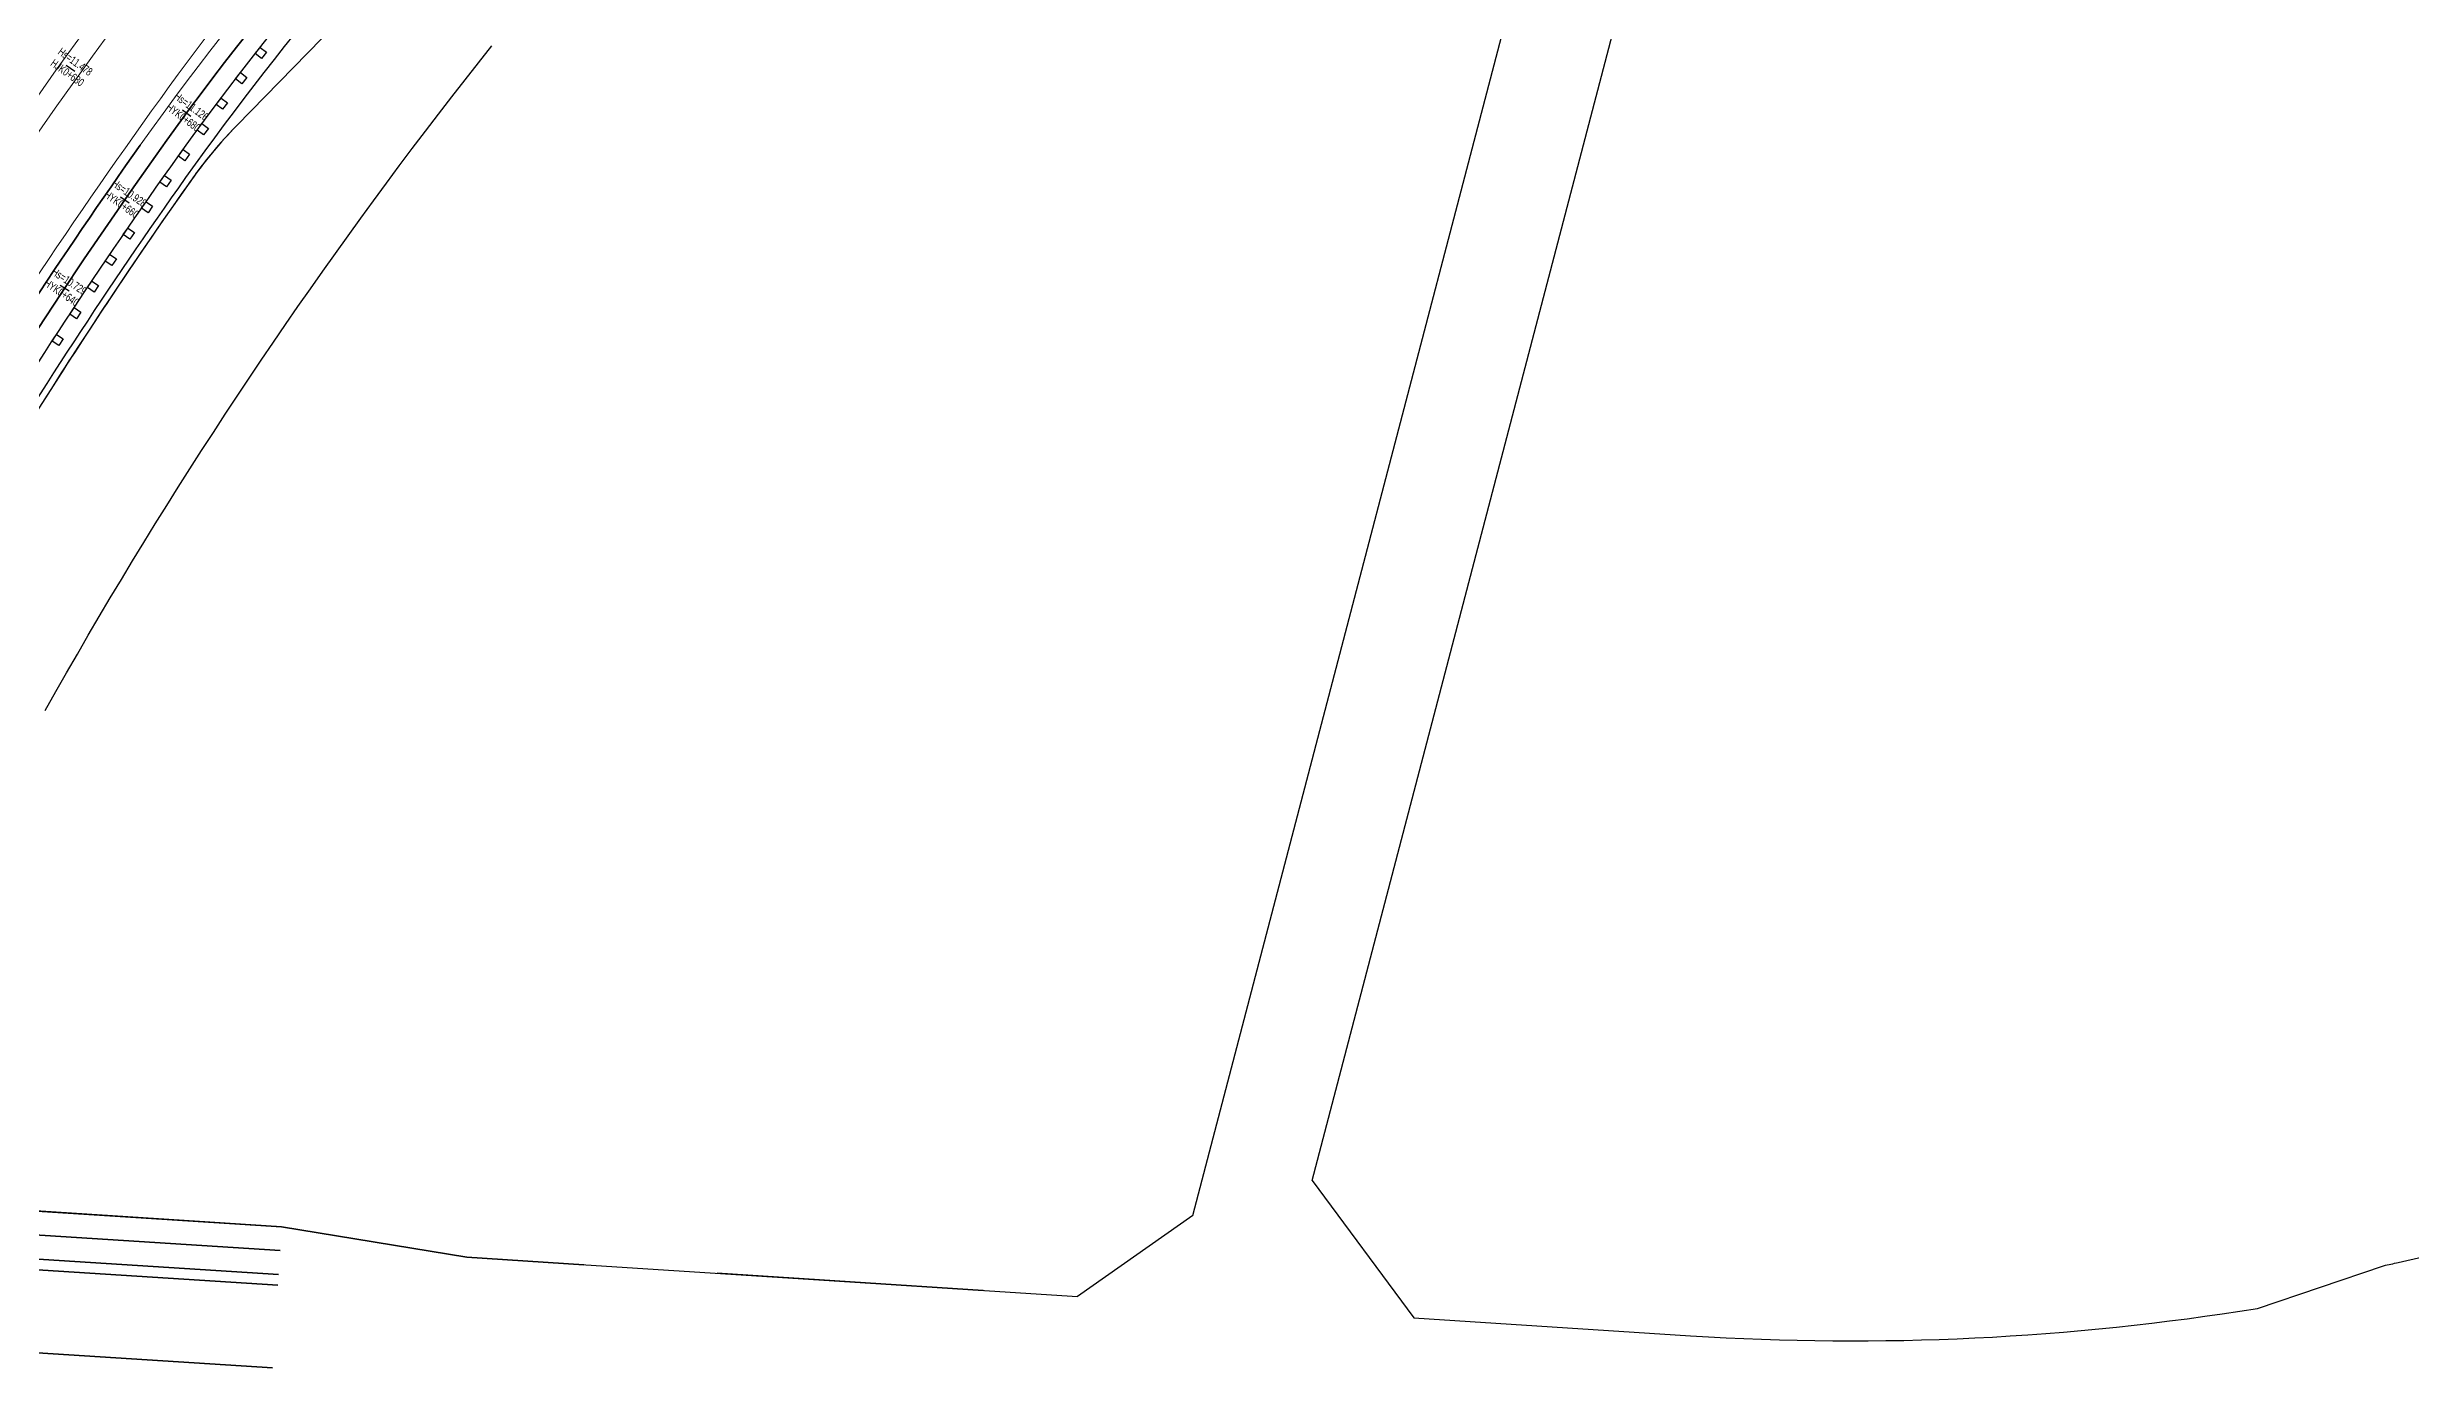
# Model space of a CAD drawing. Extents: x 0 to 558779, y 0 to 2762081.
# Drawn here: x 519460.5 to 519903.4, y 2756858.2 to 2757105.7 of the extents above; entities that cross this region are included whole.
import ezdxf
from ezdxf.enums import TextEntityAlignment as Align

# ---------------------------------------------------------------- set-up
doc = ezdxf.new("R2010")
doc.units = 0
doc.header["$LTSCALE"] = 20
doc.linetypes.add('CENTER', pattern=[2, 1.25, -0.25, 0.25, -0.25])
doc.linetypes.add('HIDDEN', pattern=[0.375, 0.25, -0.125])
for name, color, linetype in [('B-标线', 8, 'Continuous'), ('DL-中心线', 10, 'Continuous'), ('DL-人行道边线', 1, 'Continuous'), ('DL-树池', 110, 'Continuous'), ('DL-相交规划路', 161, 'Continuous'), ('DL-非机动车道边线', 6, 'Continuous'), ('L-辅路绿化带', 3, 'Continuous'), ('RD-红线', 230, 'Continuous'), ('XW_HY-海江大道右辅路', 7, 'Continuous'), ('XW_HZ（南）-海江大道左辅路', 7, 'Continuous'), ('YD-G2', 96, 'Continuous'), ('桩号-HY-海江大道右辅路', 7, 'Continuous'), ('桩号-海江大道（2000坐标）', 7, 'Continuous'), ('设计高-HY-海江大道右辅路', 7, 'Continuous'), ('设计高-地面高-HY-海江大道右辅路', 7, 'Continuous'), ('设计高-地面高-海江大道（2000坐标）', 7, 'Continuous'), ('设计高-海江大道（2000坐标）', 7, 'Continuous')]:
    doc.layers.add(name, color=color, linetype=linetype)
doc.styles.get("Standard").update_dxf_attribs({"font": 'fsdb_e.shx', "width": 0.7, "bigfont": 'hzdx.shx'})

# ---------------------------------------------------------------- blocks, each defined once
blk = doc.blocks.new('shuchi02')
at = {"layer": 'DL-树池', "color": 3}
blk.add_lwpolyline([(-0.75, 0), (0.75, 0), (0.75, -1.5), (-0.75, -1.5)], close=True, dxfattribs=at)

msp = doc.modelspace()

# ---------------------------------------------------------------- linework, layer by layer
at = {"layer": 'B-标线', "linetype": 'HIDDEN', "lineweight": 35, "ltscale": 5, "flags": 128}
msp.add_lwpolyline([(519532.129, 2757227.151, 0.0893352), (519386.768, 2757026.023), (519356.074, 2756962.094, 0.021525), (519321.436, 2756881.202)], format="xyb", dxfattribs=at)
at = {"layer": 'B-标线', "lineweight": 35, "flags": 128}
msp.add_lwpolyline([(519521.22, 2757211.787, 0.0826418), (519389.698, 2757024.616), (519359.004, 2756960.688, 0.021525), (519324.476, 2756880.052)], format="xyb", dxfattribs=at)
at = {"layer": 'B-标线', "lineweight": 35}
msp.add_arc((520277.838, 2756519.536), 981, 144.631047, 149.078065, dxfattribs=at)
at = {"layer": 'DL-中心线', "linetype": 'CENTER', "lineweight": 35, "ltscale": 5, "flags": 128}
for points in [[(519363.527, 2756865.285, -0.0640305), (519480.744, 2757085.351, -0.0528813), (519557.501, 2757172.344), (519677.841, 2757282.704, 0.0308215), (519737.675, 2757344.78, -0.0161286), (519785.39, 2757397.285, 0.1076188), (519897.596, 2757578.067), (519932.402, 2757676.128, -0.0149276), (519945.386, 2757709.511, -0.0002025), (519945.577, 2757709.961, -0.0004051), (519945.969, 2757710.882, -0.0004051), (519946.374, 2757711.83, -0.0004051), (519946.794, 2757712.809, -0.0004051), (519947.231, 2757713.821, -0.0004051), (519947.686, 2757714.871, -0.0004051), (519948.161, 2757715.963, -0.0004051), (519948.66, 2757717.103, -0.0004051), (519949.184, 2757718.298, -0.0004051), (519949.739, 2757719.556, -0.0004051), (519950.33, 2757720.89, -0.0004051), (519950.964, 2757722.315, -0.0004051), (519951.652, 2757723.854, -0.0004051), (519952.408, 2757725.539, -0.0003826), (519953.207, 2757727.312, -0.0003376), (519954.009, 2757729.084, -0.0002926), (519954.812, 2757730.854, -0.0002476), (519955.618, 2757732.624, -0.0002025), (519956.425, 2757734.393, -0.0001575), (519957.234, 2757736.161, -0.0001125), (519958.043, 2757737.929, -0.0000675), (519958.853, 2757739.697, -0.0000225), (519959.664, 2757741.464, 0.0000375), (519960.474, 2757743.232, 0.0001125), (519961.284, 2757745, 0.0001875), (519962.093, 2757746.768, 0.0002626), (519962.9, 2757748.537, 0.0003376), (519963.705, 2757750.307, 0.0004126), (519964.508, 2757752.078, 0.0004876), (519965.307, 2757753.85, 0.0005626), (519966.102, 2757755.625, 0.0006376), (519966.894, 2757757.401, 0.0006752), (519967.641, 2757759.09, 0.0006752), (519968.318, 2757760.633, 0.0006752), (519968.942, 2757762.063, 0.0006752), (519969.521, 2757763.402, 0.0006752), (519970.064, 2757764.666, 0.0006752), (519970.575, 2757765.866, 0.0006752), (519971.06, 2757767.012, 0.0006752), (519971.521, 2757768.11, 0.0006752), (519971.961, 2757769.166, 0.0006752), (519972.383, 2757770.185, 0.0006752), (519972.787, 2757771.171, 0.0006752), (519973.176, 2757772.126, 0.0006752), (519973.551, 2757773.054, 0.0003376), (519973.734, 2757773.508, 0.0402701), (519990.889, 2757828.803, 0.0003376), (519990.996, 2757829.281, 0.0006752), (519991.212, 2757830.257, 0.0006752), (519991.432, 2757831.265, 0.0006752), (519991.656, 2757832.306, 0.0006752), (519991.885, 2757833.385, 0.0006752), (519992.12, 2757834.505, 0.0006752), (519992.362, 2757835.671, 0.0006752), (519992.611, 2757836.89, 0.0006752), (519992.868, 2757838.169, 0.0006752), (519993.136, 2757839.518, 0.0006752), (519993.416, 2757840.95, 0.0006752), (519993.712, 2757842.482, 0.0006752), (519994.027, 2757844.137, 0.0006752), (519994.367, 2757845.953, 0.0006376), (519994.72, 2757847.865, 0.0005626), (519995.068, 2757849.778, 0.0004876), (519995.413, 2757851.691, 0.0004126), (519995.754, 2757853.606, 0.0003376), (519996.092, 2757855.521, 0.0002626), (519996.428, 2757857.436, 0.0001875), (519996.762, 2757859.351, 0.0001125), (519997.095, 2757861.267, 0.0000375), (519997.427, 2757863.183, -0.0000225), (519997.759, 2757865.099, -0.0000675), (519998.092, 2757867.015, -0.0001125), (519998.425, 2757868.93, -0.0001575), (519998.76, 2757870.846, -0.0002025), (519999.096, 2757872.761, -0.0002476), (519999.433, 2757874.676, -0.0002926), (519999.773, 2757876.59, -0.0003376), (520000.115, 2757878.505, -0.0003826), (520000.459, 2757880.418, -0.0004051), (520000.79, 2757882.235, -0.0004051), (520001.094, 2757883.893, -0.0004051), (520001.378, 2757885.427, -0.0004051), (520001.646, 2757886.861, -0.0004051), (520001.901, 2757888.213, -0.0004051), (520002.144, 2757889.495, -0.0004051), (520002.379, 2757890.716, -0.0004051), (520002.605, 2757891.886, -0.0004051), (520002.824, 2757893.009, -0.0004051), (520003.037, 2757894.091, -0.0004051), (520003.245, 2757895.135, -0.0004051), (520003.447, 2757896.147, -0.0004051), (520003.645, 2757897.127, -0.0002025), (520003.743, 2757897.607, -0.0205644), (520015.566, 2757945.503), (520034.389, 2758010.197, -0.0139815), (520060.063, 2758090.044), (520086.942, 2758166.257, 0.0147938), (520122.979, 2758278.961, -0.0147938), (520159.016, 2758391.664), (520173.526, 2758432.806)], [(520012.027, 2758114.695), (519858.74, 2757680.06, -0.0468929), (519782.129, 2757514.234, -0.0431203), (519717.282, 2757421.979, 0.012242), (519692.824, 2757391.385, -0.0410864), (519618.913, 2757309.132), (519537.267, 2757232.052, 0.0918922), (519386.768, 2757026.023), (519356.074, 2756962.094, 0.021525), (519321.436, 2756881.202)]]:
    msp.add_lwpolyline(points, format="xyb", dxfattribs=at)
at = {"layer": 'DL-人行道边线', "flags": 128}
msp.add_lwpolyline([(519445.711, 2757018.971, -0.0191885), (519486.452, 2757081.299, -0.0453256), (519550.334, 2757155.94, -0.0453256)], format="xyb", dxfattribs=at)
at = {"layer": 'DL-相交规划路', "linetype": 'HIDDEN', "lineweight": 35, "ltscale": 10}
for points in [[(519504.378, 2756884.604), (519397.348, 2756891.463)], [(519504.09, 2756880.113), (519397.411, 2756886.95)], [(519539.082, 2756878.872), (519504.378, 2756884.604)], [(519503.674, 2756873.626), (519401.961, 2756880.145)], [(519503.802, 2756875.622), (519402.089, 2756882.141)], [(519635.897, 2756872.668), (519539.082, 2756878.872)], [(519502.683, 2756858.158), (519376.602, 2756866.238)]]:
    msp.add_lwpolyline(points, dxfattribs=at)
at = {"layer": 'DL-非机动车道边线', "flags": 128}
msp.add_lwpolyline([(519442.71, 2757020.772, -0.0191885), (519483.598, 2757083.325, -0.0528813), (519559.866, 2757169.765), (519612.515, 2757218.047)], format="xyb", dxfattribs=at)
at = {"layer": 'L-辅路绿化带', "lineweight": 0, "flags": 128}
for points in [[(519375.907, 2756956.026, -0.0968453), (519606.732, 2757263.593, 0.1251069), (519879.487, 2757672.743), (520150.421, 2758440.955)], [(519379.531, 2756954.334, -0.0968312), (519609.412, 2757260.623, 0.1251069), (519883.259, 2757671.413), (520154.193, 2758439.624)], [(519436.708, 2757024.374, -0.0191885), (519477.89, 2757087.377, -0.0528813), (519555.135, 2757174.924), (519675.475, 2757285.283, 0.0308215), (519735.01, 2757347.049, -0.0161286), (519782.877, 2757399.721, 0.1076188), (519894.298, 2757579.238)], [(519492.546, 2757180.451, 0.0673102), (519389.923, 2757024.508), (519359.229, 2756960.579, 0.0117142), (519339.58, 2756917.07, 0.0117142)], [(519434.993, 2757025.404, -0.0460136), (519541.727, 2757171.019)]]:
    msp.add_lwpolyline(points, format="xyb", dxfattribs=at)
at = {"layer": 'RD-红线'}
for points in [[(519697.575, 2756893.272), (519777.372, 2757198.173)], [(519675.176, 2756886.677), (519755.468, 2757193.47)], [(519697.575, 2756893.272), (519716.58, 2756867.497)], [(519414.614, 2756890.356), (519504.378, 2756884.604), (519539.082, 2756878.872), (519653.549, 2756871.536)], [(519675.176, 2756886.677), (519653.549, 2756871.536)]]:
    msp.add_lwpolyline(points, dxfattribs=at)
for points in [[(519571.756, 2757175.13, 0.0167518), (519529.569, 2757126.26, -0.0234152), (519522.55, 2757118.346), (519495.996, 2757091.086, 0.0394646), (519487.232, 2757080.54, 0.0475627), (519395.829, 2756920.702), (519393.729, 2756916.021)], [(519716.58, 2756867.497), (519768.471, 2756864.171, 0.0561595), (519874.715, 2756869.296), (519898.37, 2756877.287, 0.0014729), (519901.099, 2756877.906), (519947.307, 2756888.531)]]:
    msp.add_lwpolyline(points, format="xyb", dxfattribs=at)
at = {"layer": 'XW_HY-海江大道右辅路', "color": 2}
for centre, radius, start, end in [((519929.237, 2756766.99), 550, 132.52283, 144.63105), ((519929.237, 2756766.99), 550, 132.52283, 144.63105), ((520277.838, 2756519.536), 977.5, 144.631047, 159.285751), ((520277.838, 2756519.536), 977.5, 144.631047, 159.285751)]:
    msp.add_arc(centre, radius, start, end, dxfattribs=at)
at = {"layer": 'XW_HZ（南）-海江大道左辅路', "color": 2}
msp.add_arc((520017.804, 2756723.049), 700, 133.352173, 154.35334, dxfattribs=at)
msp.add_arc((520017.804, 2756723.049), 700, 133.352173, 154.35334, dxfattribs=at)
at = {"layer": 'YD-G2'}
for points in [[(519522.548, 2757118.352), (519495.994, 2757091.092), (519495.262, 2757090.331), (519494.539, 2757089.562), (519493.826, 2757088.783), (519493.122, 2757087.996), (519492.427, 2757087.201), (519491.742, 2757086.397), (519491.068, 2757085.585), (519490.403, 2757084.765), (519489.748, 2757083.937), (519489.103, 2757083.101), (519488.468, 2757082.257), (519487.844, 2757081.405), (519487.23, 2757080.546), (519486.168, 2757079.039), (519485.109, 2757077.529), (519484.053, 2757076.017), (519483, 2757074.503), (519481.95, 2757072.988), (519480.902, 2757071.47), (519479.858, 2757069.95), (519478.816, 2757068.429), (519477.777, 2757066.905), (519476.741, 2757065.379), (519475.709, 2757063.852), (519474.679, 2757062.322), (519473.651, 2757060.791), (519472.627, 2757059.257), (519471.606, 2757057.722), (519470.588, 2757056.184), (519469.572, 2757054.645), (519468.56, 2757053.104), (519467.55, 2757051.561), (519466.543, 2757050.016), (519465.54, 2757048.469), (519464.539, 2757046.92), (519463.541, 2757045.369), (519462.546, 2757043.816), (519461.554, 2757042.262), (519460.566, 2757040.705), (519459.58, 2757039.147)], [(519460.077, 2756981.391), (519462.073, 2756984.929), (519464.084, 2756988.459), (519466.111, 2756991.979), (519468.153, 2756995.491), (519470.21, 2756998.994), (519472.282, 2757002.488), (519474.369, 2757005.973), (519476.471, 2757009.449), (519478.588, 2757012.916), (519480.72, 2757016.374), (519482.867, 2757019.823), (519485.029, 2757023.262), (519487.206, 2757026.692), (519489.397, 2757030.112), (519491.604, 2757033.523), (519493.825, 2757036.924), (519496.06, 2757040.316), (519498.311, 2757043.698), (519500.576, 2757047.07), (519502.855, 2757050.432), (519505.149, 2757053.785), (519507.458, 2757057.127), (519509.781, 2757060.46), (519512.118, 2757063.783), (519514.469, 2757067.095), (519516.835, 2757070.397), (519519.216, 2757073.689), (519521.61, 2757076.971), (519524.018, 2757080.242), (519526.441, 2757083.503), (519528.878, 2757086.753), (519531.328, 2757089.993), (519533.793, 2757093.222), (519536.272, 2757096.44), (519538.764, 2757099.648), (519541.271, 2757102.845), (519543.791, 2757106.031)]]:
    msp.add_lwpolyline(points, dxfattribs=at)
at = {"layer": '设计高-地面高-HY-海江大道右辅路'}
for p, q in [((519485.791, 2757094.032), (519487.4, 2757092.845)), ((519474.166, 2757077.723), (519475.808, 2757076.582)), ((519462.914, 2757061.164), (519464.58, 2757060.057))]:
    msp.add_line(p, q, dxfattribs=at)
at = {"layer": '设计高-地面高-海江大道（2000坐标）'}
msp.add_line((519464.038, 2757102.399), (519465.664, 2757101.235), dxfattribs=at)

# ---------------------------------------------------------------- block references
at = {"layer": 'DL-树池'}
for p, rotation in [((519499.912, 2757105.136), 51.77515737154915), ((519496.226, 2757100.402), 52.40420527107997), ((519492.592, 2757095.628), 53.03325317061079), ((519489.01, 2757090.815), 53.66230107014157), ((519485.481, 2757085.962), 54.2913489696724), ((519482.004, 2757081.073), 54.79339761007235), ((519478.559, 2757076.159), 55.14634902391264), ((519475.146, 2757071.225), 55.49930043775298), ((519471.763, 2757066.27), 55.85225185159329), ((519468.41, 2757061.294), 56.2052032654336), ((519465.088, 2757056.298), 56.55815467927388), ((519461.797, 2757051.281), 56.91110609311421)]:
    msp.add_blockref('shuchi02', p, dxfattribs=dict(at, rotation=rotation))

# ---------------------------------------------------------------- texts
at = {"layer": '桩号-HY-海江大道右辅路', "width": 0.75}
for s, rotation, p in [('HYK0+680', 323.59118, (519486.417, 2757093.197)), ('HYK0+660', 325.21825, (519474.816, 2757076.906)), ('HYK0+640', 326.39054, (519463.581, 2757060.361))]:
    msp.add_text(s, height=1.5, rotation=rotation, dxfattribs=at).set_placement(p, align=Align.TOP_CENTER)
at = {"layer": '桩号-海江大道（2000坐标）', "width": 0.75}
msp.add_text('HJK0+680', height=1.5, rotation=324.38885, dxfattribs=at).set_placement((519464.676, 2757101.573), align=Align.TOP_CENTER)
at = {"layer": '设计高-HY-海江大道右辅路', "width": 0.75}
for s, rotation, p in [('Hs=11.126', 323.59118, (519486.773, 2757093.68)), ('Hs=10.928', 325.21825, (519475.158, 2757077.399)), ('Hs=10.729', 326.39054, (519463.913, 2757060.86))]:
    msp.add_text(s, height=1.5, rotation=rotation, dxfattribs=at).set_placement(p, align=Align.BOTTOM_CENTER)
at = {"layer": '设计高-海江大道（2000坐标）', "width": 0.75}
msp.add_text('Hs=11.478', height=1.5, rotation=324.38885, dxfattribs=at).set_placement((519465.025, 2757102.061), align=Align.BOTTOM_CENTER)

doc.saveas('drawing.dxf')
